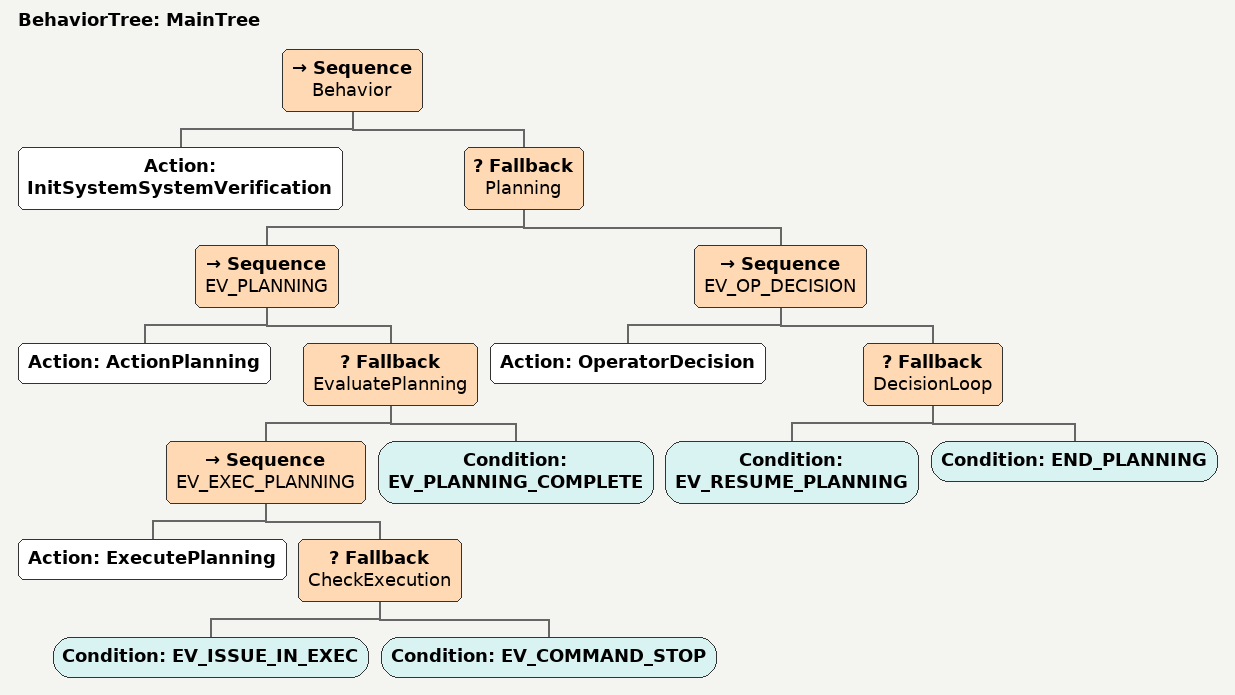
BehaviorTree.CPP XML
<root main_tree_to_execute="MainTree">
  <BehaviorTree ID="MainTree">
    <Sequence name="Behavior">
      <Action ID="InitSystemSystemVerification" />
      <Fallback name="Planning">
        <Sequence name="EV_PLANNING">
          <Action ID="ActionPlanning" />
          <Fallback name="EvaluatePlanning">
            <Sequence name="EV_EXEC_PLANNING">
              <Action ID="ExecutePlanning" />
              <Fallback name="CheckExecution">
                <Condition ID="EV_ISSUE_IN_EXEC" />
                <Condition ID="EV_COMMAND_STOP" />
              </Fallback>
            </Sequence>
            <Condition ID="EV_PLANNING_COMPLETE" />
          </Fallback>
        </Sequence>
        <Sequence name="EV_OP_DECISION">
          <Action ID="OperatorDecision" />
          <Fallback name="DecisionLoop">
            <Condition ID="EV_RESUME_PLANNING" />
            <Condition ID="END_PLANNING" />
          </Fallback>
        </Sequence>
      </Fallback>
    </Sequence>
  </BehaviorTree>
</root>
